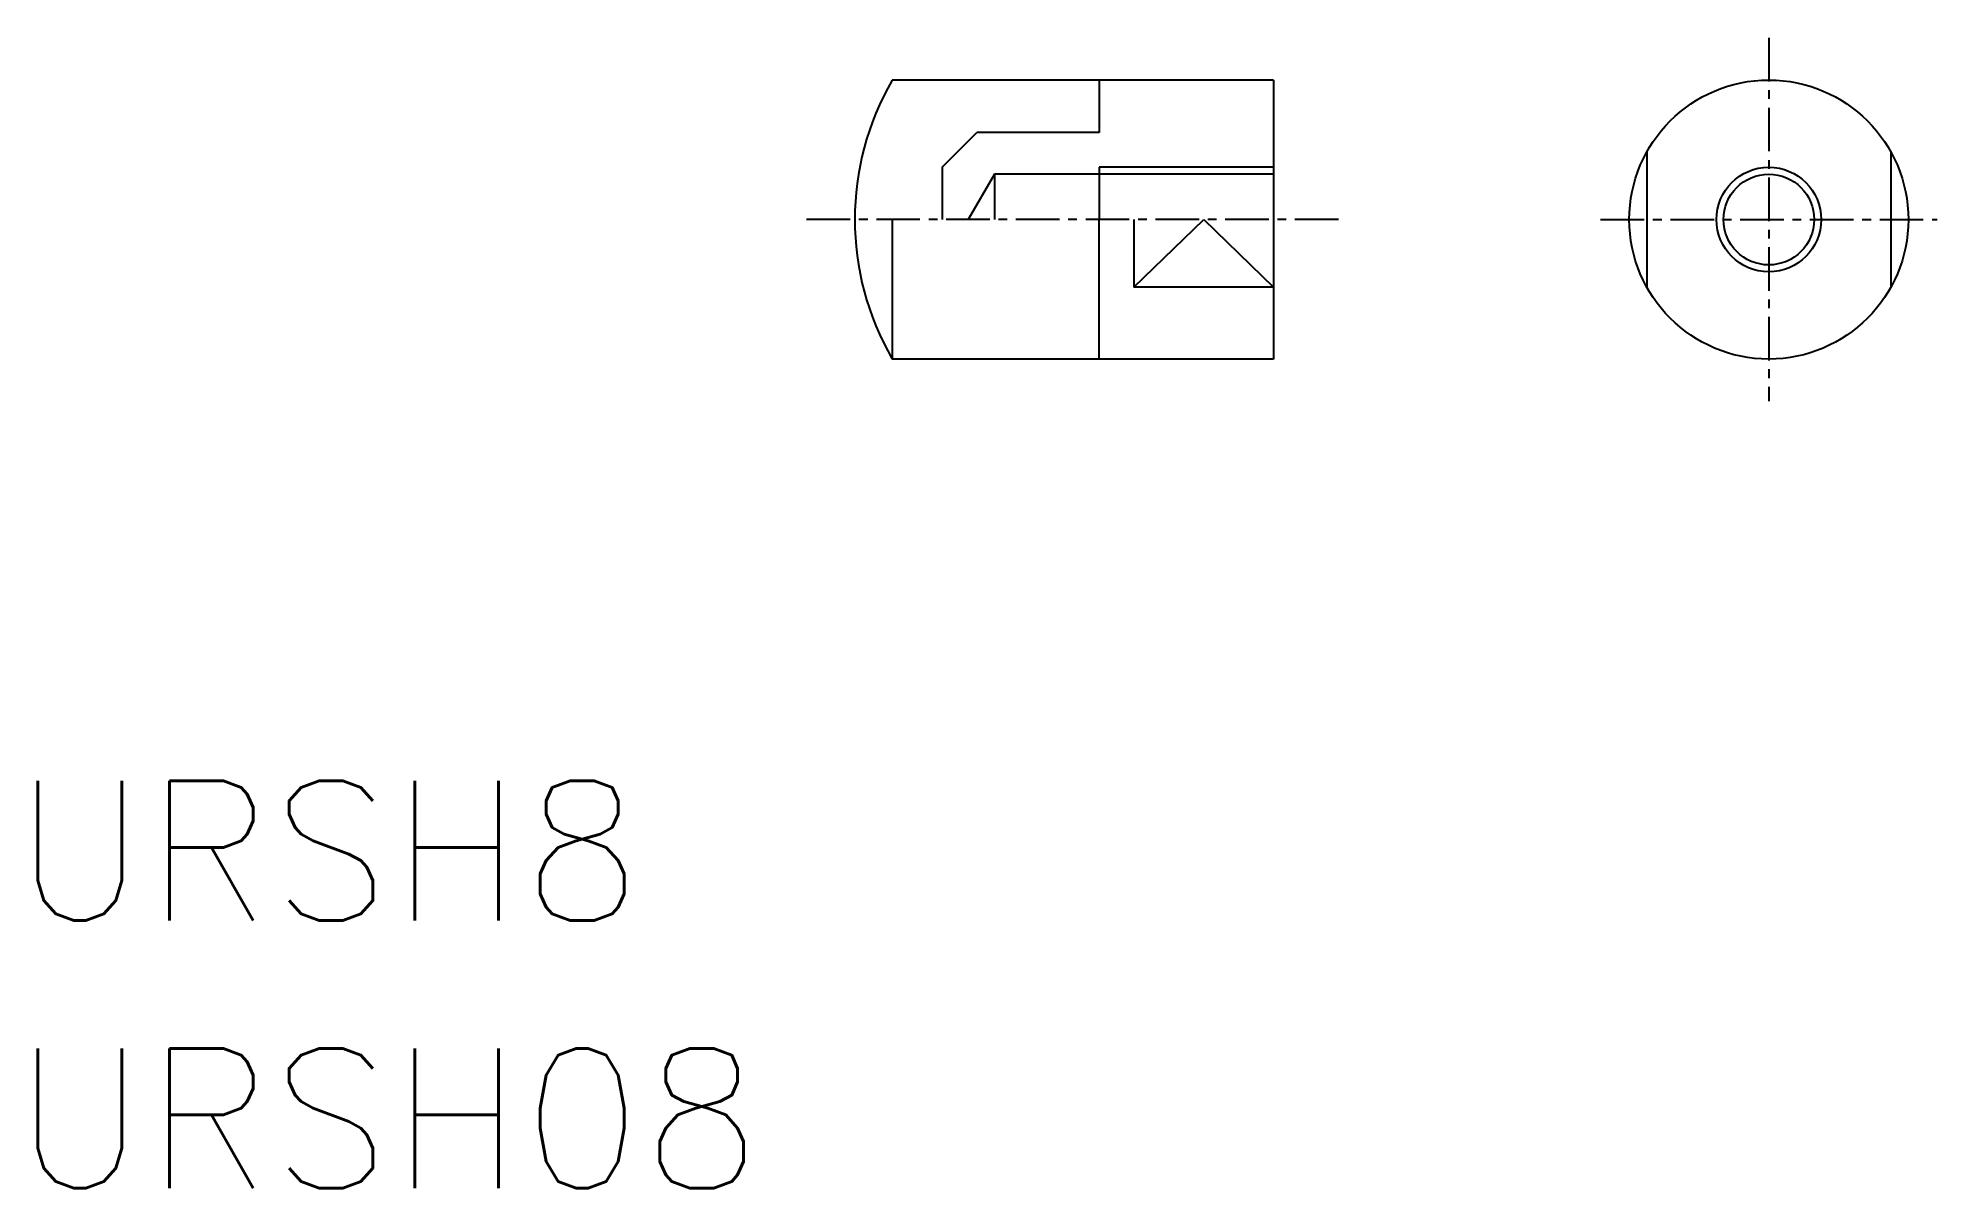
# Model space of a CAD drawing. Extents: x -46.3 to 8.1, y -27.8 to 5.2.
import ezdxf

# ---------------------------------------------------------------- set-up
doc = ezdxf.new("R2010")
doc.units = 0
doc.linetypes.add('CENTER', pattern=[2, 1.25, -0.25, 0.25, -0.25])
doc.layers.get('0').update_dxf_attribs({"linetype": 'CONTINUOUS'})
doc.layers.add('CENTER', color=1, linetype='CENTER')
doc.styles.get("Standard").update_dxf_attribs({"font": 'txt.shx'})

msp = doc.modelspace()

# ---------------------------------------------------------------- linework, layer by layer
at = {"linetype": 'CONTINUOUS'}
for p, q in [((-10.887, 4), (-21.815, 4)), ((-10.887, 4), (-10.887, -4)), ((-0.186, 1.936), (-0.186, -1.936)), ((6.814, 1.936), (6.814, -1.936)), ((-21.815, 0), (-21.815, -4)), ((-15.887, -4), (-15.887, 0)), ((-14.887, 0), (-14.887, -1.936)), ((-14.887, -1.936), (-12.887, 0)), ((-12.887, 0), (-10.887, -1.936)), ((-10.887, -1.936), (-14.887, -1.936)), ((-10.887, -4), (-21.815, -4))]:
    msp.add_line(p, q, dxfattribs=at)
at = {"color": 3}
for p, q in [((-15.887, 4), (-15.887, 2.5)), ((-20.387, 1.5), (-19.387, 2.5)), ((-15.887, 2.5), (-19.387, 2.5)), ((-20.387, 1.5), (-20.387, 0)), ((-18.887, 1.3), (-19.637, 0)), ((-10.887, 1.3), (-18.887, 1.3)), ((-18.887, 1.3), (-18.887, 0)), ((-10.887, 1.5), (-15.887, 1.5)), ((-15.887, 1.5), (-15.887, 0))]:
    msp.add_line(p, q, dxfattribs=at)
at = {"linetype": 'CONTINUOUS'}
for radius in [4, 1.3]:
    msp.add_circle((3.314, 0), radius, dxfattribs=at)
at = {"color": 3}
msp.add_circle((3.314, 0), 1.5, dxfattribs=at)
at = {"linetype": 'CONTINUOUS'}
msp.add_arc((-14.887, 0), 8, 150, 210, dxfattribs=at)
at = {"layer": 'CENTER', "color": 1, "linetype": 'CENTER'}
for p, q in [((3.314, 5.207), (3.314, -5.207)), ((-9.019, 0), (-24.332, 0)), ((-1.507, 0), (8.135, 0))]:
    msp.add_line(p, q, dxfattribs=at)

# ---------------------------------------------------------------- texts
for s, p in [('URSH8', (-46.989, -20.096)), ('URSH08', (-46.989, -27.768))]:
    msp.add_text(s, height=4).set_placement(p)

doc.saveas('drawing.dxf')
